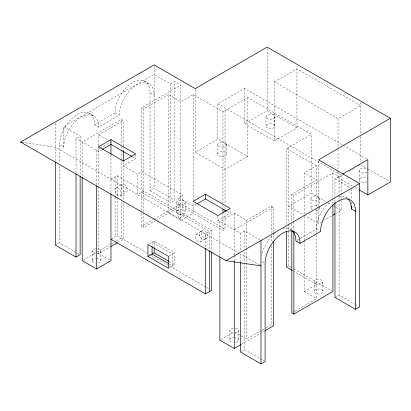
<?xml version="1.0" encoding="UTF-8"?>
<svg xmlns="http://www.w3.org/2000/svg" width="411" height="411" viewBox="0 0 411 411"><rect width="100%" height="100%" fill="white"/><g stroke="black" fill="none" stroke-linecap="round" stroke-linejoin="round"><path stroke-width="0.31" stroke-dasharray="2.06 1.54" d="M94.53 124.703L115.08 112.84A24.701 14.262 -60 0 1 132.548 82.585A24.701 14.262 -60 0 1 150.015 92.67L154.125 95.044A24.701 14.262 -60 0 0 136.657 84.959A24.701 14.262 -60 0 0 119.19 115.214L98.64 127.076L94.53 124.703A24.701 14.262 -60 0 0 77.062 114.618A24.701 14.262 -60 0 0 59.595 144.872L63.705 147.246L63.705 126.598L154.125 74.396L170.565 83.89L174.675 81.517L180.84 85.077L180.84 220.332L168.51 213.211L168.51 94.566L180.84 101.687L193.17 94.566L222.968 111.771L247.628 97.53L311.333 134.315L311.333 193.16L288.728 206.214L303.626 214.814M76.035 173.201L76.035 138.466L80.145 136.092L80.145 175.214M123.3 145.679L123.3 120.67L121.245 119.483L82.2 142.026L82.2 176.761M141.795 210.874L141.795 107.615L180.84 85.077M98.64 145.807L98.64 134.906L123.3 120.67M141.795 107.615L143.85 108.802L168.51 94.566M99.904 148.412L96.585 150.328L96.585 185.068M100.459 148.094L110.415 142.345M101.856 149.661L98.64 151.515L76.035 138.466M247.628 97.53L247.628 156.38L217.83 139.18L217.83 103.824L244.545 88.396L342.461 144.929M135.63 154.479L135.63 158.636L123.3 165.751L137.685 174.059L141.795 171.685L182.895 195.415L182.895 216.058M274.343 81.871L296.948 68.822L360.653 105.601L338.048 118.651L274.343 81.871L274.343 140.958L296.948 127.908L296.948 66.001M110.97 179.278L117.135 175.718L211.665 230.294L211.665 251.373M116.185 187.868L122.35 184.308M195.225 89.269L195.225 152.229L217.83 139.18M244.545 88.396L244.545 123.752L267.15 110.703L296.948 127.908M120.14 195.61A4.362 2.517 60 0 0 119.221 189.003A4.362 2.517 60 0 0 115.126 190.601A4.362 2.517 60 0 0 120.14 195.61L126.305 192.05A4.362 2.517 60 0 0 125.386 185.443A4.362 2.517 60 0 0 121.291 187.041A4.362 2.517 60 0 0 126.305 192.05M143.85 191.146L137.685 194.701L137.685 174.059M55.485 245.249L59.595 242.875L80.145 254.738M150.015 92.67L150.015 190.668L154.125 188.3L174.675 200.162L174.675 81.517M247.628 156.38L225.023 169.43L195.225 152.229M150.015 190.668L170.565 202.536L174.675 200.162M184.95 214.871L178.785 218.431L178.785 197.789L182.895 195.415M111.484 239.017L117.135 235.755L150.498 255.015M83.299 260.035L96.498 252.416M97.047 252.097L110.795 244.16M111.345 243.841L115.748 241.303M116.298 240.985L121.245 238.128L121.245 200.291M141.795 213.437L141.795 226.266L153.39 219.572M153.94 219.253L180.84 203.722L225.023 229.23L225.023 212.693M98.64 186.856L98.64 253.551L110.148 246.908M117.818 242.48L123.3 239.315L123.3 202.12M141.795 226.266L143.85 227.453L155.358 220.805M155.908 220.491L180.84 206.096M286.673 224.226L286.673 148.551L311.333 134.315M196.386 204.236L193.17 206.091L178.785 197.789M180.84 220.332L193.17 213.211L193.17 202.31M148.988 243.939L154.125 240.974L174.675 252.837L174.675 264.705L169.024 267.967M217.83 216.176L217.83 220.332L230.16 213.211L230.16 209.651M195.955 234.352L202.12 230.792M273.315 232.292L273.315 207.278L271.26 206.091L246.6 220.332L234.27 213.211L219.885 221.519L219.885 256.253M304.14 213.915L304.14 172.872L316.47 165.751L316.47 206.928M211.665 230.294L205.5 233.854L205.5 247.905M169.024 256.104L174.675 252.837M200.66 241.663L206.825 238.108M178.785 204.909L222.968 230.417L225.023 229.23M291.81 221.164L291.81 194.228L316.47 179.992L304.14 172.872M234.27 229.821L273.315 207.278M291.81 194.228L293.865 195.415L332.91 172.872L339.075 176.432L339.075 194.388M217.83 103.824L341.13 175.009L342.219 174.377M217.83 220.332L240.435 233.381L244.545 231.008L259.891 239.865M334.965 201.893L334.965 178.806L339.075 176.432M338.048 172.055L338.048 177.737L344.11 174.238M349.073 171.372L355.14 167.868M357.894 166.28L359.548 165.325M304.176 215.133L318.525 223.414L322.938 220.866M323.488 220.553L332.309 215.456M335.617 213.545L341.13 210.365L341.13 195.21M297.03 240.332L299.809 238.729M300.364 238.411L316.47 229.112A24.701 14.262 -60 0 1 329.16 202.387M286.673 267.196L288.728 266.009L293.146 268.563M220.99 339.522L233.165 332.494M304.14 240.851L304.14 291.517L316.47 284.402L294.949 271.974M234.804 332.165L246.6 338.977L261.396 330.434M261.946 330.115L265.778 327.901M266.328 327.588L271.26 324.736L273.315 325.923M292.904 312.242L294.548 311.291M295.098 310.978L316.47 298.638L316.47 233.222M241.421 344.341L264.514 331.004M241.463 351.436L244.545 349.653L263.985 360.879M334.965 297.451L339.075 295.077L354.626 304.058M21.798 142.211L55.485 147.246L239.408 253.433M343.015 145.247L366.74 158.949M360.653 164.688L367.275 168.51M367.824 168.829L389.345 181.251M244.545 123.752L274.343 140.958M338.048 177.737L352.946 186.337M355.155 187.611L359.014 189.841M286.673 148.551L316.47 165.751M334.965 178.806L350.311 187.663M144.318 81.054L149.568 84.085M345.708 197.326L347.249 198.215M311.333 193.16L326.231 201.765M328.44 203.039L331.749 204.95M333.958 206.224L335.612 207.18M336.162 207.498L341.13 210.365M115.08 112.84L119.19 115.214M316.47 229.112L320.58 231.48M88.833 113.087L94.083 116.118M290.223 229.359L291.764 230.247M98.64 134.906L107.754 140.166M109.896 141.405L110.97 142.026M132.342 156.735L135.63 158.636M226.872 211.311L230.16 213.211M63.705 126.598L80.145 136.092M293.701 268.881L331.805 290.88M355.181 304.376L358.515 306.303M292.74 270.7L294.399 271.656M141.795 192.327L209.61 231.48L209.61 250.006M262.013 261.735L264.581 263.22M259.875 265.249L240.435 254.024L240.435 261.709M304.14 291.517L316.47 298.638M169.121 261.499L174.675 264.705M169.286 263.965L172.62 265.891L172.62 254.024L152.07 242.161L152.07 245.906M151.053 255.339L206.106 287.119M206.661 287.443L208.886 288.728M98.64 253.551L110.97 260.672M360.653 102.221L360.653 134.191M360.653 136.729L360.653 162.145M359.281 170.709L359.281 180.198M351.405 188.921L351.405 199.556M351.405 202.058L351.405 203.933M341.13 175.009L341.13 194.583M339.075 195.03L339.075 199.52M339.075 200.162L339.075 295.077M338.048 118.651L338.048 148.695M338.048 149.327L338.048 171.423M332.91 172.872L332.91 197.886M332.91 198.523L332.91 203.656M322.887 282.028A4.362 2.517 0 0 1 316.347 284.207A4.362 2.517 0 0 1 316.347 279.845A4.362 2.517 0 0 1 322.887 282.028L322.887 291.517A4.362 2.517 0 0 1 316.347 293.695A4.362 2.517 0 0 1 316.347 289.339A4.362 2.517 0 0 1 322.887 291.517M319.701 198.441A4.362 2.517 0 0 1 313.161 200.619A4.362 2.517 0 0 1 313.161 196.263A4.362 2.517 0 0 1 319.701 198.441L319.701 205.402M319.701 206.034L319.701 207.93M318.525 161.091L318.525 207.519M318.525 208.151L318.525 223.414M316.47 209.363L316.47 232.58M314.163 282.028L314.163 291.517M310.978 198.441L310.978 207.93M304.14 216.484L304.14 240.214M293.865 195.415L293.865 221.709M293.865 222.351L293.865 230.689M291.81 223.728L291.81 230.145M288.728 147.364L288.728 223.389M288.728 224.026L288.728 266.009M286.673 226.79L286.673 230.638M274.682 116.878A4.362 2.517 0 0 1 267.89 118.779A4.362 2.517 0 0 1 268.434 114.428A4.362 2.517 0 0 1 274.682 116.878L274.682 126.367A4.362 2.517 0 0 1 267.89 128.268A4.362 2.517 0 0 1 268.434 123.922A4.362 2.517 0 0 1 274.682 126.367M273.315 232.934L273.315 239.988M271.26 206.091L271.26 233.027M271.26 235.595L271.26 242.649M271.26 245.855L271.26 324.736M267.15 48.38L267.15 110.703M265.989 116.513L265.989 126.002M246.6 220.332L246.6 247.905M246.6 248.547L246.6 338.977M244.545 231.008L244.545 248.963M244.545 251.532L244.545 262.434M244.545 263.076L244.545 349.653M240.435 233.381L240.435 251.522M238.632 330.67L238.632 340.164M234.27 213.211L234.27 254.948M234.27 255.539L234.27 260.713M233.14 328.24A4.362 2.517 0 0 0 229.908 330.67L229.908 340.164A4.362 2.517 0 0 0 233.14 342.594M226.404 144.574A4.362 2.517 0 0 1 219.864 146.758A4.362 2.517 0 0 1 219.864 142.396A4.362 2.517 0 0 1 226.404 144.574L226.404 154.068M225.023 110.585L225.023 204.421M225.023 206.964L225.023 209.507M222.968 111.771L222.968 204.765M222.968 205.402L222.968 207.971M222.968 213.098L222.968 230.417M217.681 144.574L217.681 154.068M193.17 94.566L193.17 201.667M185.202 202.536A4.362 2.517 0 0 1 178.662 204.714A4.362 2.517 0 0 1 178.662 200.357A4.362 2.517 0 0 1 185.202 202.536L185.202 212.025A4.362 2.517 0 0 1 178.662 214.208A4.362 2.517 0 0 1 178.662 209.846A4.362 2.517 0 0 1 185.202 212.025M176.478 202.536L176.478 212.025M170.565 83.89L170.565 202.536M154.125 66.186L154.125 188.3M154.125 240.974L154.125 246.595M143.85 108.802L143.85 212.061M143.85 212.698L143.85 227.453M123.3 146.321L123.3 150.811M123.3 161.6L123.3 199.551M121.245 119.483L121.245 145.134M121.245 145.777L121.245 149.625M121.245 150.267L121.245 158.605M121.245 159.242L121.245 199.648M117.135 175.718L117.135 196.797M117.135 197.434L117.135 235.755M115.08 176.905L115.08 196.705M115.08 197.342L115.08 236.942M110.97 154.849L110.97 193.329M100.947 251.178L100.947 260.672M98.64 146.45L98.64 186.214M95.455 248.747A4.362 2.517 0 0 0 92.223 251.178L92.223 260.672A4.362 2.517 0 0 0 95.455 263.102M59.595 144.872L59.595 163.45M59.595 166.008L59.595 242.875M55.485 123.125L55.485 160.696M319.553 207.283A4.362 2.517 0 0 1 315.34 210.447M312.257 209.713A4.362 2.517 0 0 1 312.257 206.152A4.362 2.517 0 0 1 318.422 206.152M366.895 181.724A4.362 2.517 0 0 1 360.462 181.78A4.362 2.517 0 0 1 360.925 178.076A4.362 2.517 0 0 1 367.27 178.667M234.27 337.647A4.362 2.517 0 0 1 238.591 339.835A4.362 2.517 0 0 1 235.4 342.594M229.908 340.164A4.362 2.517 0 0 1 233.14 337.729M96.585 258.154A4.362 2.517 0 0 1 100.906 260.343A4.362 2.517 0 0 1 97.715 263.102M92.223 260.672A4.362 2.517 0 0 1 95.455 258.242M63.705 147.246A24.701 14.262 -60 0 1 81.172 116.991A24.701 14.262 -60 0 1 98.64 127.076M338.715 196.864A24.701 14.262 -60 0 1 346.848 197.984M262.167 253.176A24.701 14.262 -60 0 1 273.675 234.419M274.06 234.07A24.701 14.262 -60 0 1 275.242 233.083M283.23 228.901A24.701 14.262 -60 0 1 291.363 230.016M97.715 248.747A4.362 2.517 0 0 1 100.906 251.506A4.362 2.517 0 0 1 96.585 253.695M95.455 253.608A4.362 2.517 0 0 1 92.223 251.178M235.4 328.24A4.362 2.517 0 0 1 238.591 330.999A4.362 2.517 0 0 1 234.27 333.187M233.14 333.1A4.362 2.517 0 0 1 229.908 330.67M366.895 172.23A4.362 2.517 0 0 1 360.462 172.286A4.362 2.517 0 0 1 360.925 168.587A4.362 2.517 0 0 1 367.27 169.173M218.96 155.846A4.362 2.517 0 0 0 226.256 154.721A4.362 2.517 0 0 0 220.913 151.638A4.362 2.517 0 0 0 218.96 155.846M195.235 236.531A4.362 2.517 60 0 0 200.065 241.945A4.362 2.517 60 0 0 199.623 235.544A4.362 2.517 60 0 0 195.235 236.531M199.345 234.157A4.362 2.517 60 0 0 204.175 239.572A4.362 2.517 60 0 0 203.733 233.176A4.362 2.517 60 0 0 199.345 234.157M201.4 232.97A4.362 2.517 60 0 0 206.23 238.385A4.362 2.517 60 0 0 205.788 231.989A4.362 2.517 60 0 0 201.4 232.97"/><path stroke-width="0.62" d="M260.985 265.891L226.05 260.666L20.55 142.026L154.125 64.907L195.225 88.632L267.15 47.111L390.45 118.296L390.45 181.888L367.845 194.942L359.568 190.159M110.97 139.653L98.64 146.768L123.3 161.009L135.63 153.889L110.97 139.653L110.97 144.4L131.792 156.421M102.39 149.347L110.97 144.4M55.485 161.975L55.485 245.249L76.035 257.111L80.145 254.738L80.145 175.857M110.698 246.59L117.274 242.793M205.5 194.228L193.17 201.349L217.83 215.585L230.16 208.464L205.5 194.228L205.5 198.975L226.322 210.997M196.92 203.928L205.5 198.975M82.2 177.403L82.2 260.672L96.585 268.974L110.97 260.672L110.97 193.966M147.96 256.397L168.51 268.265L168.51 256.397L147.96 244.535L147.96 256.397L154.125 252.837L168.567 261.175M390.45 118.296L318.525 159.822L359.625 183.547L359.625 306.94L355.515 309.313L334.965 297.451L334.965 202.536M342.764 174.064L367.845 159.586L367.845 194.942M226.05 260.666L359.625 183.547M332.859 215.138L335.068 213.864M110.97 239.315L205.5 293.891L211.665 290.33L211.665 252.01M292.391 230.854A24.701 14.262 -60 0 1 295.92 240.974L300.03 243.348L320.58 231.48A24.701 14.262 -60 0 1 338.048 201.226A24.701 14.262 -60 0 1 355.515 211.311L355.515 309.313M219.885 256.89L219.885 340.164L234.27 348.466L240.872 344.659M265.064 330.685L273.315 325.923L273.315 241.267M291.81 230.782L291.81 312.874L293.865 314.061L332.91 291.517L332.91 204.94M240.435 262.352L240.435 352.027L260.985 363.889L265.095 361.521L265.095 263.518A24.701 14.262 -60 0 1 282.562 233.263A24.701 14.262 -60 0 1 300.03 243.348M20.55 142.026L21.798 142.211M347.876 198.821A24.701 14.262 -60 0 1 351.405 208.942L355.515 211.311M292.19 270.381L286.673 267.196L286.673 231.28M168.731 263.646L152.07 254.024L152.07 246.533M351.405 205.813L351.405 208.942M293.865 231.968L293.865 314.061M260.985 240.497L260.985 363.889M234.27 261.355L234.27 348.466M225.023 210.144L225.023 211.418M222.968 209.25L222.968 212.461M209.61 250.643L209.61 291.517M205.5 248.547L205.5 293.891M154.125 247.843L154.125 252.837M123.3 150.811L123.3 161.071M110.97 144.59L110.97 154.207M96.585 185.705L96.585 268.974M76.035 173.843L76.035 257.111"/></g></svg>
